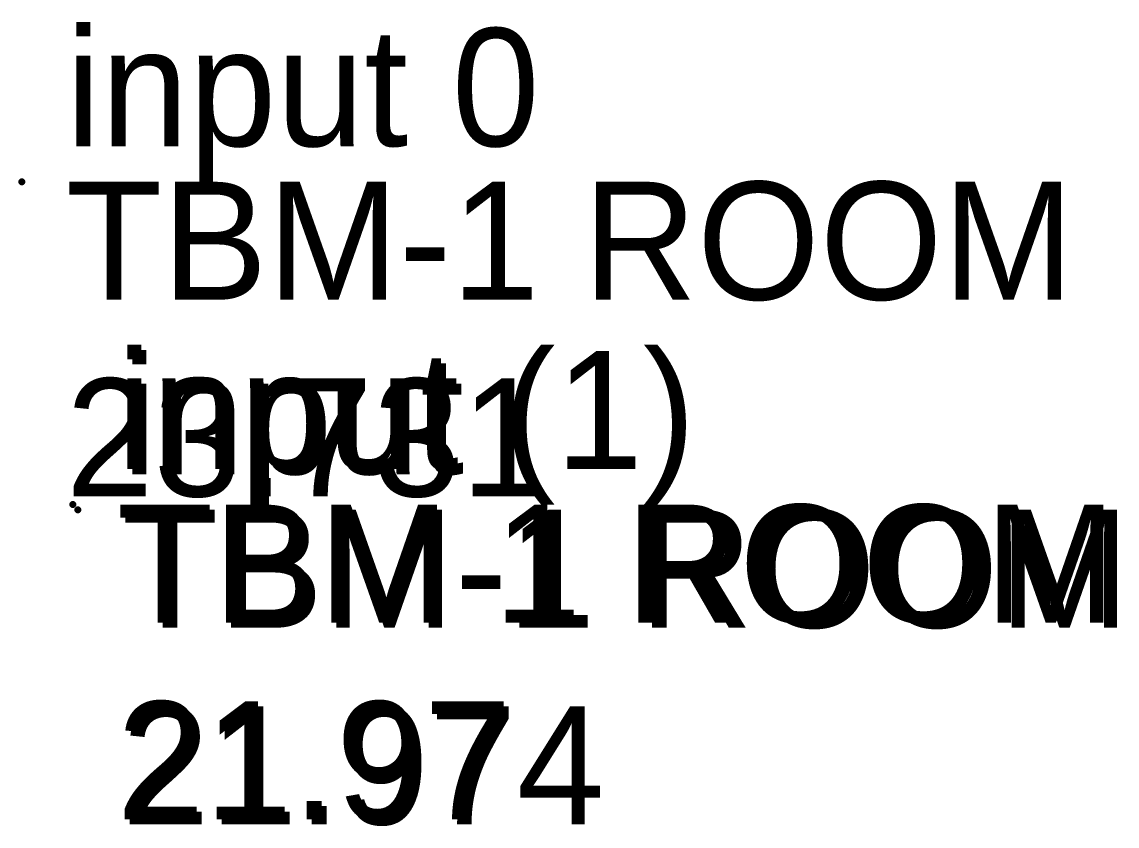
# Model space of a CAD drawing. Header units: metres. Extents: x 179028 to 182668, y 981720 to 984790.
# Drawn here: x 182666.623 to 182668.015, y 981719.571 to 981720.593 of the extents above; entities that cross this region are included whole.
import ezdxf

# ---------------------------------------------------------------- set-up
doc = ezdxf.new("R2010")
doc.units = ezdxf.units.M
for name, color, linetype, lineweight in [('Code', 2, 'CONTINUOUS', 100), ('Height', 180, 'CONTINUOUS', 100), ('Name', 1, 'CONTINUOUS', 100), ('Survey', 7, 'CONTINUOUS', 100)]:
    doc.layers.add(name, color=color, linetype=linetype, lineweight=lineweight)
doc.styles.get("Standard").update_dxf_attribs({"font": '', "height": 2.5})
doc.styles.get('standard').set_extended_font_data('txt')

msp = doc.modelspace()

# ---------------------------------------------------------------- linework, layer by layer
at = {"layer": 'Survey'}
for p in [(182666.6228, 981720.39, 23.7309), (182666.6876, 981719.9795, 21.9702), (182666.694, 981719.973, 21.974)]:
    msp.add_point(p, dxfattribs=at)

# ---------------------------------------------------------------- texts
at = {"layer": 'Code', "char_height": 0.15, "attachment_point": 1}
for s, insert, width in [(' TBM-1 ROOM', (182666.6228, 981720.39, 23.7309), 1.65), (' TBM 1 ROOM ', (182666.6876, 981719.9795, 21.9702), 1.8), (' TBM-1 ROOM', (182666.694, 981719.973, 21.974), 1.65)]:
    msp.add_mtext(s, dxfattribs=dict(at, insert=insert, width=width))
at = {"layer": 'Height', "char_height": 0.15, "attachment_point": 1}
for s, insert, width in [('\\P 23.731', (182666.6228, 981720.39, 23.7309), 1.08), ('\\P 21.97', (182666.6876, 981719.9795, 21.9702), 0.96), ('\\P 21.974', (182666.694, 981719.973, 21.974), 1.08)]:
    msp.add_mtext(s, dxfattribs=dict(at, insert=insert, width=width))
at = {"layer": 'Name', "char_height": 0.15, "attachment_point": 7}
for s, insert, width in [(' input 0', (182666.6228, 981720.39, 23.7309), 1.2), (' input (1)', (182666.6876, 981719.9795, 21.9702), 1.5), (' input ', (182666.694, 981719.973, 21.974), 1.05)]:
    msp.add_mtext(s, dxfattribs=dict(at, insert=insert, width=width))

doc.saveas('drawing.dxf')
